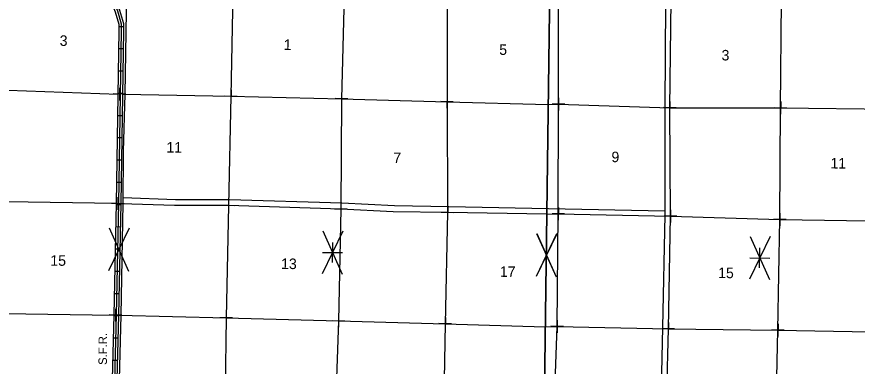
# Model space of a CAD drawing. Extents: x 2264739 to 2560420, y 963872 to 1155010.
# Drawn here: x 2350183 to 2390066, y 993159 to 1009736 of the extents above; entities that cross this region are included whole.
import ezdxf

# ---------------------------------------------------------------- set-up
doc = ezdxf.new("R2010")
doc.units = 0
for name, color, linetype in [('FEDERAL AID', 7, 'Continuous'), ('HYDRO', 7, 'Continuous'), ('MSAS LAT LONG', 7, 'Continuous'), ('QUAD BASE SYM', 7, 'Continuous'), ('QUAD BORDER', 7, 'Continuous'), ('SECTION', 7, 'Continuous'), ('SECTION CORNER BASE', 7, 'Continuous'), ('TOWNSHIP BDRY', 7, 'Continuous'), ('TOWNSHIP ROAD', 7, 'Continuous')]:
    doc.layers.add(name, color=color, linetype=linetype)

msp = doc.modelspace()

# ---------------------------------------------------------------- linework, layer by layer
at = {"layer": 'HYDRO'}
for points in [[(2355033, 991923), (2355129, 995586), (2355233, 1000873), (2355249, 1003339), (2355323, 1006071), (2355400, 1010976), (2354828, 1010986), (2355045, 1019839)], [(2380665, 987023), (2380676, 989756), (2380774, 992129), (2380842, 994993), (2380953, 1000341), (2380957, 1005466), (2380991, 1010420), (2380753, 1010746), (2380810, 1013207), (2379467, 1013263)], [(2355235, 1001160), (2357716, 1001074), (2360279, 1001071), (2365606, 1000905), (2368100, 1000783), (2370678, 1000737), (2380937, 1000532)]]:
    msp.add_lwpolyline(points, dxfattribs=at)
at = {"layer": 'MSAS LAT LONG'}
for p, q in [((2365165, 998079), (2365176, 999029)), ((2385436, 997818), (2385447, 998768)), ((2364695, 998559), (2365645, 998549)), ((2365170, 998554), (2365170, 998554)), ((2384967, 998299), (2385917, 998288)), ((2385442, 998293), (2385442, 998293))]:
    msp.add_line(p, q, dxfattribs=at)
at = {"layer": 'QUAD BASE SYM'}
for p, q in [((2355521, 999709), (2354541, 997686)), ((2354571, 999723), (2355491, 997672)), ((2365660, 999565), (2364680, 997542)), ((2364711, 999580), (2365630, 997528)), ((2375800, 999438), (2374823, 997414)), ((2375812, 999434), (2374832, 997411)), ((2374850, 999451), (2375773, 997401)), ((2374862, 999448), (2375782, 997397)), ((2385930, 999306), (2384953, 997281)), ((2384980, 999318), (2385903, 997269)), ((2355031, 998698), (2355031, 998698)), ((2365170, 998554), (2365170, 998554)), ((2375312, 998426), (2375312, 998426)), ((2375322, 998422), (2375322, 998422)), ((2385442, 998293), (2385442, 998293))]:
    msp.add_line(p, q, dxfattribs=at)
at = {"layer": 'QUAD BORDER'}
for points in [[(2344451, 968461), (2345131, 1014056), (2375510, 1013628), (2374905, 968032), (2344451, 968461)], [(2374905, 968032), (2375510, 1013628), (2405890, 1013249), (2405358, 967652), (2374905, 968032)]]:
    msp.add_lwpolyline(points, dxfattribs=at)
at = {"layer": 'SECTION'}
for points in [[(2360440, 1010876), (2360343, 1005967), (2360231, 1000778), (2360118, 995454), (2360069, 992067)], [(2370602, 1010672), (2370599, 1005705), (2370629, 1000444), (2370516, 995172), (2370413, 989867), (2370401, 989203)], [(2375616, 988084), (2375632, 989717), (2375827, 995046), (2375882, 1000388), (2375889, 1005589), (2375896, 1010616)], [(2380902, 986930), (2380940, 989707), (2381038, 991863), (2381103, 994937), (2381205, 1000281), (2381167, 1005423), (2381235, 1010539)], [(2386173, 985236), (2386184, 989629), (2386304, 994866), (2386394, 1000118), (2386431, 1005411), (2386471, 1010503)], [(2345017, 1006443), (2349774, 1006263), (2354998, 1006072)], [(2355218, 1006067), (2360343, 1005967), (2365590, 1005850), (2370599, 1005705), (2375403, 1005571)], [(2375403, 1005571), (2375889, 1005589), (2381167, 1005423), (2386431, 1005411), (2391730, 1005357), (2396951, 1005325), (2401949, 1005778), (2405801, 1005608)], [(2354914, 1000875), (2349681, 1000955)], [(2375334, 1000375), (2370629, 1000444), (2368051, 1000489), (2365557, 1000612), (2360231, 1000778), (2357667, 1000781), (2355134, 1000869)], [(2375334, 1000375), (2375882, 1000388), (2381205, 1000281), (2386394, 1000118), (2391671, 1000038), (2396867, 999915), (2401875, 1000373), (2405738, 1000267)], [(2349573, 995654), (2354799, 995587)], [(2355019, 995583), (2360118, 995454), (2365447, 995304), (2370516, 995172), (2375263, 995031)], [(2375263, 995031), (2375827, 995046), (2381103, 994937), (2386304, 994866), (2391581, 994768), (2396851, 994680), (2401892, 994854), (2405675, 994829)]]:
    msp.add_lwpolyline(points, dxfattribs=at)
at = {"layer": 'SECTION CORNER BASE'}
for p, q in [((2355064, 1006370), (2355055, 1005770)), ((2360348, 1006267), (2360339, 1005667)), ((2355360, 1006065), (2354760, 1006074)), ((2355060, 1006070), (2355060, 1006070)), ((2360643, 1005962), (2360043, 1005971)), ((2360343, 1005967), (2360343, 1005967)), ((2365890, 1005846), (2365290, 1005855)), ((2365595, 1006150), (2365586, 1005550)), ((2365590, 1005850), (2365590, 1005850)), ((2370603, 1006005), (2370594, 1005405)), ((2375893, 1005889), (2375885, 1005289)), ((2370899, 1005701), (2370299, 1005710)), ((2370599, 1005705), (2370599, 1005705)), ((2376189, 1005585), (2375589, 1005593)), ((2375889, 1005589), (2375889, 1005589)), ((2381171, 1005723), (2381163, 1005123)), ((2386435, 1005711), (2386427, 1005111)), ((2381467, 1005419), (2380867, 1005427)), ((2381167, 1005423), (2381167, 1005423)), ((2386731, 1005407), (2386131, 1005415)), ((2386431, 1005411), (2386431, 1005411)), ((2354979, 1001174), (2354971, 1000574)), ((2360235, 1001078), (2360226, 1000478)), ((2355275, 1000870), (2354675, 1000879)), ((2354975, 1000874), (2354975, 1000874)), ((2360530, 1000773), (2359931, 1000782)), ((2360231, 1000778), (2360231, 1000778)), ((2365561, 1000912), (2365553, 1000312)), ((2370634, 1000744), (2370625, 1000144)), ((2375886, 1000688), (2375878, 1000088)), ((2365857, 1000607), (2365257, 1000616)), ((2365557, 1000612), (2365557, 1000612)), ((2370929, 1000440), (2370329, 1000448)), ((2370629, 1000444), (2370629, 1000444)), ((2376182, 1000384), (2375582, 1000392)), ((2375882, 1000388), (2375882, 1000388)), ((2381505, 1000277), (2380905, 1000285)), ((2381209, 1000581), (2381201, 999981)), ((2381205, 1000281), (2381205, 1000281)), ((2386398, 1000418), (2386390, 999818)), ((2386694, 1000114), (2386094, 1000122)), ((2386394, 1000118), (2386394, 1000118)), ((2354871, 995886), (2354863, 995287)), ((2355167, 995582), (2354567, 995591)), ((2354867, 995587), (2354867, 995587)), ((2360122, 995754), (2360114, 995154)), ((2365451, 995604), (2365442, 995004)), ((2360418, 995450), (2359818, 995458)), ((2360118, 995454), (2360118, 995454)), ((2365747, 995300), (2365147, 995309)), ((2365447, 995304), (2365447, 995304)), ((2370816, 995168), (2370216, 995177)), ((2370520, 995472), (2370511, 994873)), ((2370516, 995172), (2370516, 995172)), ((2375831, 995346), (2375823, 994746)), ((2381107, 995237), (2381099, 994638)), ((2386308, 995166), (2386300, 994566)), ((2376127, 995042), (2375527, 995050)), ((2375827, 995046), (2375827, 995046)), ((2381403, 994933), (2380803, 994941)), ((2381103, 994937), (2381103, 994937)), ((2386604, 994862), (2386004, 994870)), ((2386304, 994866), (2386304, 994866))]:
    msp.add_line(p, q, dxfattribs=at)
at = {"layer": 'TOWNSHIP BDRY'}
msp.add_lwpolyline([(2365713, 1010767), (2365590, 1005850), (2365557, 1000612), (2365447, 995304), (2365271, 990335)], dxfattribs=at)
at = {"layer": 'TOWNSHIP ROAD'}
for p, q in [((2355267, 1009267), (2355047, 1009267)), ((2355252, 1008209), (2355032, 1008213)), ((2355235, 1007153), (2355015, 1007157)), ((2355218, 1006098), (2354998, 1006101)), ((2355201, 1005042), (2354981, 1005045)), ((2355184, 1003986), (2354964, 1003989)), ((2355167, 1002930), (2354947, 1002933)), ((2355150, 1001874), (2354930, 1001878)), ((2355132, 1000818), (2354913, 1000822)), ((2355110, 999762), (2354890, 999767)), ((2355087, 998706), (2354867, 998711)), ((2355064, 997650), (2354844, 997655)), ((2355041, 996595), (2354821, 996599)), ((2355018, 995539), (2354798, 995544)), ((2354993, 994483), (2354773, 994488)), ((2354967, 993427), (2354747, 993432))]:
    msp.add_line(p, q, dxfattribs=at)
for points in [[(2354711, 991939), (2354799, 995590), (2354914, 1000884), (2355047, 1009084), (2355047, 1009377), (2354871, 1009964), (2354457, 1010967), (2354537, 1013920), (2354669, 1020667)], [(2354819, 991846), (2354909, 995588), (2355024, 1000882), (2355157, 1009083), (2355157, 1009393), (2354975, 1010001), (2354568, 1010987), (2354647, 1013918), (2354779, 1020665)], [(2354931, 991928), (2355019, 995585), (2355134, 1000880), (2355267, 1009083), (2355267, 1009409), (2355079, 1010037), (2354678, 1011008), (2354757, 1013915), (2354889, 1020662)]]:
    msp.add_lwpolyline(points, dxfattribs=at)

# ---------------------------------------------------------------- texts
at = {"layer": 'FEDERAL AID'}
msp.add_text('S.F.R.', height=400, rotation=89.8238, dxfattribs=at).set_placement((2354458, 993219))
at = {"layer": 'SECTION'}
for s, p in [('3', (2352215, 1008359)), ('1', (2362848, 1008165)), ('5', (2373077, 1007931)), ('3', (2383626, 1007667)), ('11', (2357281, 1003297)), ('7', (2368049, 1002797)), ('9', (2378401, 1002839)), ('11', (2388794, 1002541)), ('15', (2351772, 997927)), ('13', (2362722, 997773)), ('17', (2373105, 997400)), ('15', (2383464, 997340))]:
    msp.add_text(s, height=500, rotation=359.3975, dxfattribs=at).set_placement(p)

doc.saveas('drawing.dxf')
